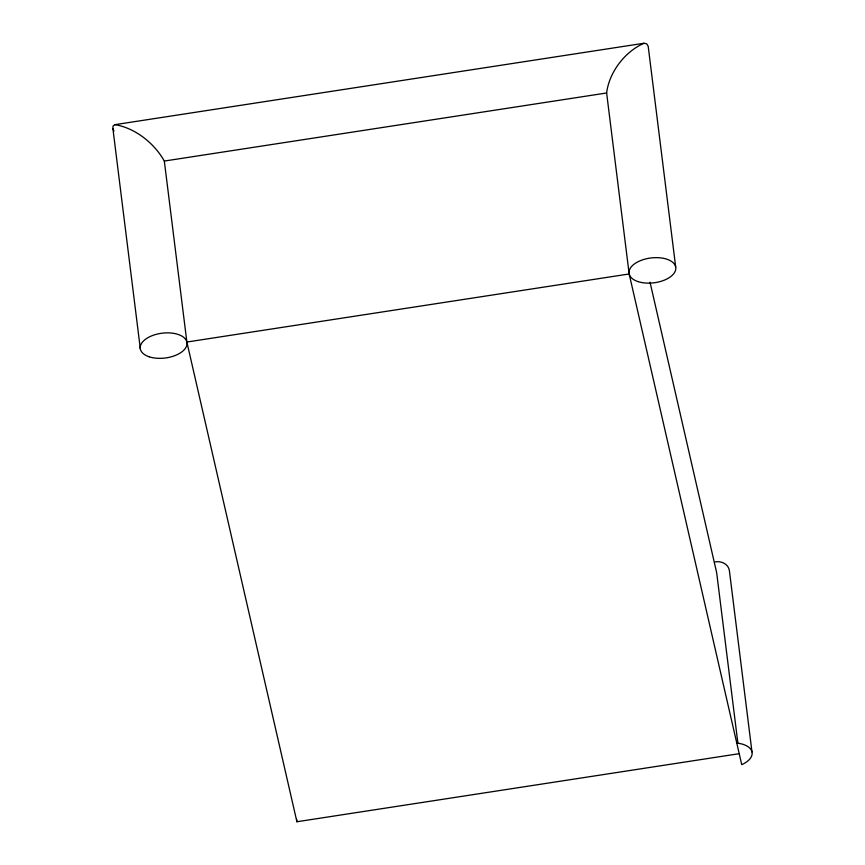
<?xml version="1.0" encoding="UTF-8"?>
<svg xmlns="http://www.w3.org/2000/svg" width="865" height="865" viewBox="0 0 865 865"><rect width="100%" height="100%" fill="white"/><g stroke="black" fill="none" stroke-linecap="round" stroke-linejoin="round"><path stroke-width="1.3" d="M140.379 349.19L112.904 128.615L113.056 125.998L114.948 124.668L644.003 43.25L646.76 43.866L648.188 46.234L675.662 266.809M644.003 43.25C624.887 51.608 609.144 72.228 606.625 92.987L629.169 273.967L741.727 764.66A23.128 12.294 -7.1 0 0 751.977 751.912L729.4 570.749A12.899 10.91 -12.9 0 0 715.312 561.861M114.948 124.668C135.243 127.977 154.338 143.287 164.328 161.052L606.625 92.987M164.328 161.052L186.872 342.032L629.169 273.967M186.872 342.032L296.911 821.75L739.207 753.685M112.904 128.615L113.975 131.091M650.037 282.25L716.663 572.706L737.867 742.959M296.587 819.068L296.911 821.75M736.775 743.089A23.128 12.294 -7.1 0 1 751.977 751.912M637.959 281.579A23.55 12.51 -7.1 0 0 675.597 270.096A23.55 12.51 -7.1 0 0 643.69 259.489A23.55 12.51 -7.1 0 0 637.959 281.579M149.169 356.791A23.55 12.51 -7.1 0 0 186.808 345.319A23.55 12.51 -7.1 0 0 154.9 334.712A23.55 12.51 -7.1 0 0 149.169 356.791"/></g></svg>
